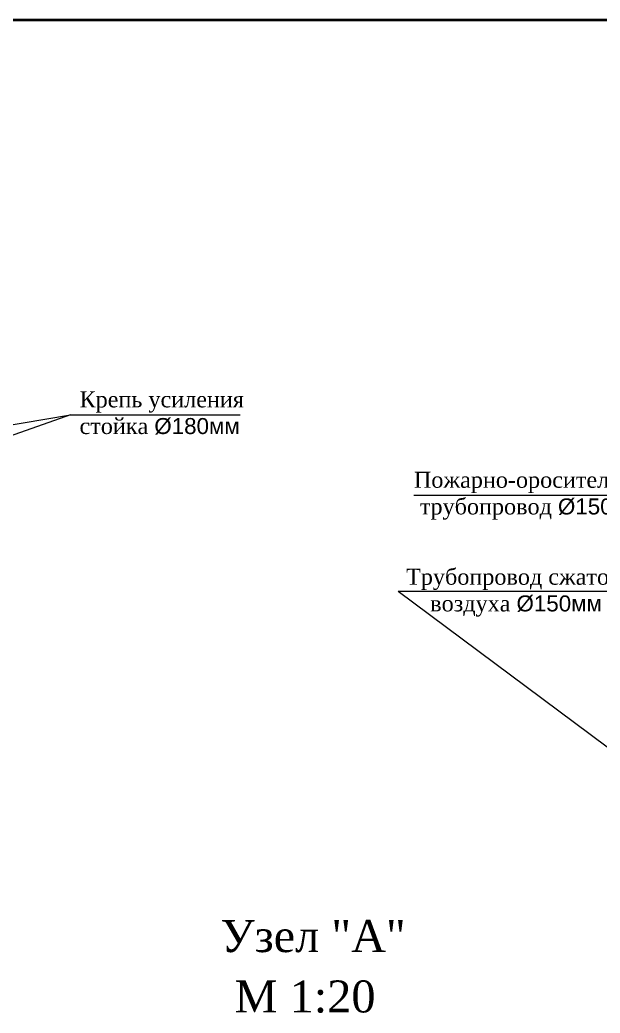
# Model space of a CAD drawing. Header units: millimetres. Extents: x -46762 to 161452, y -66984 to 31524.
# Drawn here: x -29747 to -25213, y 10721 to 18483 of the extents above; entities that cross this region are included whole.
import ezdxf

# ---------------------------------------------------------------- set-up
doc = ezdxf.new("R2010")
doc.units = ezdxf.units.MM
doc.header["$LTSCALE"] = 0.5
doc.styles.get("Standard").update_dxf_attribs({"font": 'TIMES.TTF'})

msp = doc.modelspace()

# ---------------------------------------------------------------- linework, layer by layer
at = {"lineweight": 40}
msp.add_line((-46762.33, 18482.97), (-18022.98, 18482.97), dxfattribs=at)
at = {"lineweight": 15, "ltscale": 0.05}
for p, q in [((-30909.21, 15135.72), (-29350.61, 15396.7)), ((-29350.61, 15396.7), (-30222.39, 15092.88))]:
    msp.add_line(p, q, dxfattribs=at)
at = {"lineweight": 15, "ltscale": 2}
for p, q in [((-29350.61, 15396.7), (-28026.24, 15396.7)), ((-26668.19, 14767.72), (-24620.39, 14767.72)), ((-26791.42, 14017.57), (-24951.07, 14017.57)), ((-26791.42, 14017.57), (-24791.6, 12529.41))]:
    msp.add_line(p, q, dxfattribs=at)

# ---------------------------------------------------------------- texts
at = {"ltscale": 2, "attachment_point": 1}
for s, insert, char_height, width in [('{\\fTimes New Roman|b0|i0|c204|p18;Крепь усиления\\Pстойка \\fArial|b0|i0|c204|p32;Ø180мм}', (-29281.08, 15579.82), 125, 4245.145), ('{\\fTimes New Roman|b0|i0|c204|p18;Пожарно-оросительный\\P трубопровод \\fArial|b0|i0|c204|p32;Ø150мм}', (-26668.19, 14951.44), 125, 4102.9341), ('{\\fTimes New Roman|b0|i0|c204|p18;Трубопровод сжатого\\P    воздуха \\fArial|b0|i0|c204|p32;Ø150мм}', (-26729.25, 14193.67), 125, 2746.6028), ('{\\fTimes New Roman|b0|i0|c204|p18;Узел "А"}', (-28180.08, 11448.34), 250, 3000.9674), ('{\\fTimes New Roman|b0|i0|c204|p18;М 1:20}', (-28069.38, 10976.57), 250, 2625.6803)]:
    msp.add_mtext(s, dxfattribs=dict(at, insert=insert, char_height=char_height, width=width))

doc.saveas('drawing.dxf')
